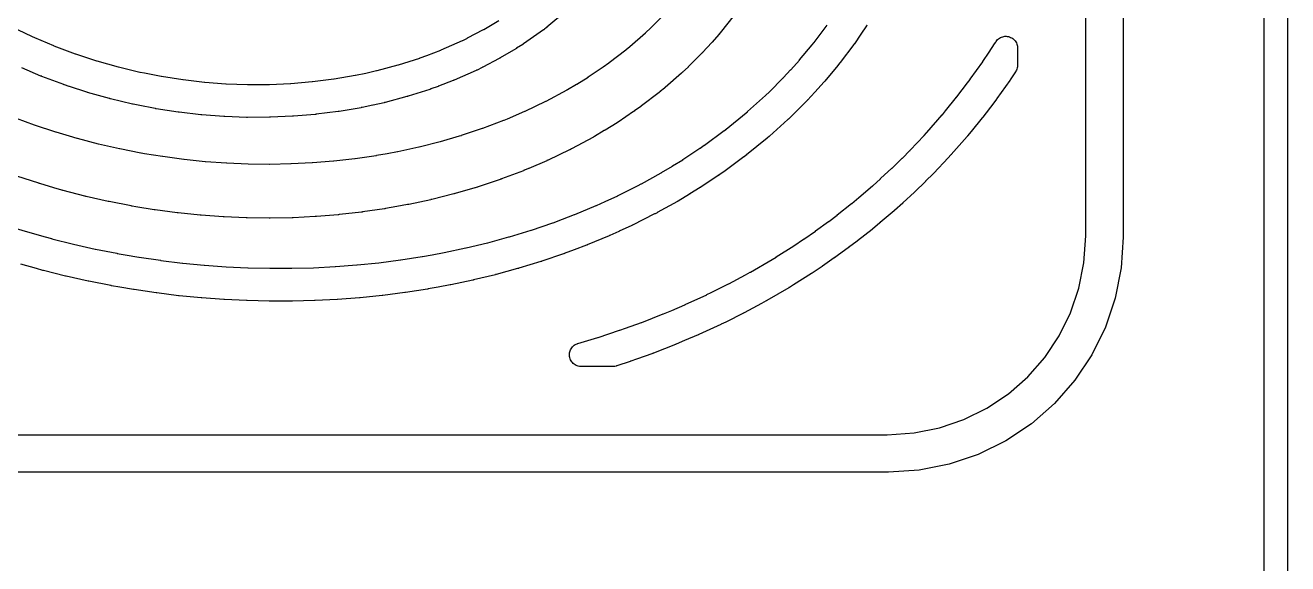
# Model space of a CAD drawing. Header units: metres. Extents: x -22 to 22, y 1.9 to 79.7.
# Drawn here: x 11.25 to 22, y 35.42 to 40 of the extents above; entities that cross this region are included whole.
import ezdxf

# ---------------------------------------------------------------- set-up
doc = ezdxf.new("R2010")
doc.units = ezdxf.units.M

msp = doc.modelspace()

# ---------------------------------------------------------------- linework, layer by layer
at = {"layer": 'MARKING'}
for points in [[(20.6, 54.8), (20.6, 38.2), (20.5829, 37.9389), (20.5319, 37.6824), (20.4478, 37.4346), (20.3321, 37.2), (20.1867, 36.9825), (20.0142, 36.7858), (19.8175, 36.6133), (19.6, 36.4679), (19.3654, 36.3522), (19.1176, 36.2681), (18.8611, 36.2171), (18.6, 36.2), (-18.6, 36.2)], [(-18.5895, 36.52), (18.5895, 36.52), (18.8192, 36.5351), (19.0346, 36.5779), (19.2426, 36.6485), (19.4397, 36.7457), (19.6223, 36.8677), (19.7875, 37.0125), (19.9323, 37.1777), (20.0543, 37.3603), (20.1515, 37.5574), (20.2221, 37.7654), (20.2649, 37.9808), (20.28, 38.2105), (20.28, 54.7895)], [(17.2876, 40.0896), (17.1674, 39.9379), (17.1666, 39.9369), (17.1658, 39.9359), (17.1649, 39.9349), (17.1598, 39.9288), (17.159, 39.9278), (17.1581, 39.9268), (17.1573, 39.9258), (17.0996, 39.8603), (17.099, 39.8596), (17.0968, 39.8571), (17.0961, 39.8564), (17.0178, 39.7707), (17.0169, 39.7698), (17.0161, 39.7689), (17.0153, 39.7681), (17.0102, 39.7627), (17.0094, 39.7618), (17.0085, 39.761), (17.0077, 39.7601), (16.9, 39.6531), (16.8996, 39.6527), (16.8992, 39.6523), (16.8988, 39.6519), (16.8962, 39.6494), (16.8958, 39.649), (16.8954, 39.6486), (16.895, 39.6482), (16.8485, 39.6041), (16.8477, 39.6034), (16.8469, 39.6026), (16.8461, 39.6019), (16.8413, 39.5975), (16.8405, 39.5968), (16.8397, 39.5961), (16.8389, 39.5954), (16.7, 39.4743), (16.6995, 39.4739), (16.699, 39.4734), (16.6985, 39.473), (16.6953, 39.4703), (16.6947, 39.4698), (16.6942, 39.4694), (16.6937, 39.469), (16.6568, 39.4385), (16.6561, 39.438), (16.6554, 39.4374), (16.6547, 39.4368), (16.6502, 39.4333), (16.6495, 39.4327), (16.6487, 39.4321), (16.648, 39.4316), (16.4996, 39.3181), (16.499, 39.3176), (16.4984, 39.3172), (16.4978, 39.3167), (16.494, 39.3139), (16.4934, 39.3134), (16.4927, 39.313), (16.4921, 39.3125), (16.4386, 39.2742), (16.438, 39.2737), (16.4374, 39.2733), (16.4367, 39.2728), (16.4328, 39.2701), (16.4322, 39.2696), (16.4315, 39.2692), (16.4309, 39.2688), (16.2991, 39.1803), (16.2984, 39.1798), (16.2977, 39.1794), (16.297, 39.1789), (16.2926, 39.1761), (16.2919, 39.1756), (16.2912, 39.1752), (16.2905, 39.1747), (16.1882, 39.111), (16.1877, 39.1106), (16.1872, 39.1103), (16.1866, 39.11), (16.1833, 39.108), (16.1827, 39.1076), (16.1822, 39.1073), (16.1817, 39.107), (16.0986, 39.0581), (16.0979, 39.0576), (16.0971, 39.0572), (16.0963, 39.0567), (16.0914, 39.054), (16.0906, 39.0536), (16.0899, 39.0531), (16.0891, 39.0527), (15.9022, 38.9515), (15.9015, 38.9511), (15.9008, 38.9508), (15.9001, 38.9504), (15.8957, 38.9481), (15.895, 38.9478), (15.8943, 38.9474), (15.8936, 38.947), (15.8909, 38.9457), (15.8901, 38.9453), (15.8872, 38.9439), (15.8863, 38.9434), (15.7031, 38.8558), (15.7022, 38.8554), (15.7013, 38.855), (15.7004, 38.8546), (15.6948, 38.852), (15.6939, 38.8516), (15.693, 38.8512), (15.6921, 38.8508), (15.5398, 38.7852), (15.5393, 38.785), (15.537, 38.7841), (15.5363, 38.7838), (15.5026, 38.7698), (15.5019, 38.7695), (15.5011, 38.7692), (15.5004, 38.7689), (15.4958, 38.767), (15.495, 38.7667), (15.4943, 38.7665), (15.4935, 38.7662), (15.3069, 38.6957), (15.306, 38.6954), (15.3051, 38.695), (15.3041, 38.6947), (15.2985, 38.6927), (15.2975, 38.6924), (15.2966, 38.692), (15.2957, 38.6917), (15.1091, 38.6295), (15.1083, 38.6292), (15.1076, 38.629), (15.1068, 38.6287), (15.102, 38.6272), (15.1012, 38.6269), (15.1004, 38.6267), (15.0997, 38.6265), (15.0819, 38.6212), (15.0816, 38.6211), (15.0805, 38.6208), (15.0801, 38.6206), (14.9115, 38.5716), (14.9107, 38.5714), (14.9098, 38.5712), (14.9089, 38.5709), (14.9036, 38.5695), (14.9027, 38.5692), (14.9019, 38.569), (14.901, 38.5688), (14.7145, 38.5217), (14.7136, 38.5215), (14.7127, 38.5213), (14.7119, 38.5211), (14.7066, 38.5199), (14.7057, 38.5197), (14.7048, 38.5195), (14.704, 38.5193), (14.5174, 38.4791), (14.5166, 38.479), (14.5158, 38.4788), (14.5149, 38.4786), (14.51, 38.4776), (14.5091, 38.4775), (14.5083, 38.4773), (14.5075, 38.4772), (14.4154, 38.4605), (14.4152, 38.4605), (14.3203, 38.4435), (14.3195, 38.4434), (14.3187, 38.4432), (14.318, 38.4431), (14.3131, 38.4423), (14.3123, 38.4422), (14.3115, 38.4421), (14.3107, 38.4419), (14.124, 38.4147), (14.1232, 38.4146), (14.1224, 38.4145), (14.1216, 38.4144), (14.1166, 38.4137), (14.1158, 38.4136), (14.1149, 38.4135), (14.1141, 38.4134), (13.9274, 38.3923), (13.9266, 38.3922), (13.9258, 38.3922), (13.925, 38.3921), (13.9201, 38.3916), (13.9193, 38.3915), (13.9186, 38.3915), (13.9178, 38.3914), (13.731, 38.3763), (13.7302, 38.3762), (13.7294, 38.3762), (13.7287, 38.3761), (13.7238, 38.3758), (13.7231, 38.3758), (13.7223, 38.3757), (13.7215, 38.3757), (13.5347, 38.3664), (13.5339, 38.3664), (13.5332, 38.3664), (13.5324, 38.3663), (13.5276, 38.3662), (13.5269, 38.3661), (13.5261, 38.3661), (13.5253, 38.3661), (13.3385, 38.3626), (13.3377, 38.3626), (13.337, 38.3626), (13.3362, 38.3626), (13.3315, 38.3626), (13.3307, 38.3626), (13.33, 38.3626), (13.3292, 38.3626), (13.1424, 38.3647), (13.1416, 38.3648), (13.1409, 38.3648), (13.1401, 38.3648), (13.1354, 38.3649), (13.1347, 38.3649), (13.1339, 38.365), (13.1332, 38.365), (12.9463, 38.3728), (12.9456, 38.3729), (12.9448, 38.3729), (12.9441, 38.3729), (12.9394, 38.3732), (12.9386, 38.3733), (12.9379, 38.3733), (12.9371, 38.3734), (12.7503, 38.3868), (12.7495, 38.3869), (12.7488, 38.3869), (12.748, 38.387), (12.7434, 38.3874), (12.7426, 38.3875), (12.7419, 38.3876), (12.7411, 38.3876), (12.5542, 38.4068), (12.5535, 38.4069), (12.5527, 38.407), (12.552, 38.407), (12.5473, 38.4076), (12.5466, 38.4077), (12.5458, 38.4078), (12.5451, 38.4079), (12.3582, 38.4328), (12.3574, 38.4329), (12.3567, 38.433), (12.3559, 38.4331), (12.3513, 38.4338), (12.3505, 38.4339), (12.3498, 38.434), (12.349, 38.4341), (12.1926, 38.4598), (12.1621, 38.4648), (12.1614, 38.465), (12.1606, 38.4651), (12.1599, 38.4652), (12.1554, 38.466), (12.1547, 38.4662), (12.1539, 38.4663), (12.1532, 38.4664), (11.9663, 38.5029), (11.9655, 38.5031), (11.9648, 38.5032), (11.964, 38.5034), (11.9593, 38.5044), (11.9586, 38.5045), (11.9578, 38.5047), (11.9571, 38.5049), (11.7702, 38.5474), (11.7695, 38.5475), (11.7687, 38.5477), (11.7679, 38.5479), (11.7632, 38.5491), (11.7624, 38.5492), (11.7617, 38.5494), (11.7609, 38.5496), (11.574, 38.5984), (11.5733, 38.5986), (11.5726, 38.5987), (11.5719, 38.5989), (11.5675, 38.6002), (11.5668, 38.6004), (11.566, 38.6006), (11.5653, 38.6008), (11.4973, 38.6207), (11.497, 38.6208), (11.3777, 38.6561), (11.3769, 38.6563), (11.3762, 38.6565), (11.3755, 38.6567), (11.3709, 38.6582), (11.3702, 38.6584), (11.3694, 38.6586), (11.3687, 38.6589), (11.1818, 38.7205)], [(15.8601, 40.1251), (15.6933, 39.986), (15.6925, 39.9854), (15.6918, 39.9848), (15.691, 39.9842), (15.6891, 39.9827), (15.6884, 39.9821), (15.6876, 39.9815), (15.6869, 39.9809), (15.672, 39.9694), (15.6711, 39.9687), (15.6702, 39.968), (15.6692, 39.9673), (15.6668, 39.9656), (15.6659, 39.9649), (15.6649, 39.9642), (15.664, 39.9635), (15.4949, 39.8453), (15.4941, 39.8447), (15.4932, 39.8441), (15.4923, 39.8435), (15.4901, 39.842), (15.4892, 39.8414), (15.4883, 39.8408), (15.4874, 39.8403), (15.4358, 39.8073), (15.435, 39.8068), (15.4342, 39.8063), (15.4334, 39.8058), (15.4313, 39.8045), (15.4305, 39.804), (15.4297, 39.8035), (15.4289, 39.8031), (15.2966, 39.7254), (15.2956, 39.7249), (15.2946, 39.7243), (15.2937, 39.7237), (15.2911, 39.7223), (15.2901, 39.7218), (15.2891, 39.7213), (15.2882, 39.7207), (15.1477, 39.6465), (15.147, 39.6462), (15.1464, 39.6458), (15.1457, 39.6455), (15.144, 39.6446), (15.1433, 39.6443), (15.1427, 39.644), (15.142, 39.6437), (15.0983, 39.6222), (15.0973, 39.6217), (15.0964, 39.6213), (15.0954, 39.6208), (15.093, 39.6197), (15.092, 39.6192), (15.0911, 39.6188), (15.0901, 39.6184), (14.904, 39.5364), (14.903, 39.536), (14.9019, 39.5355), (14.9009, 39.5351), (14.8981, 39.5339), (14.897, 39.5335), (14.8959, 39.5331), (14.8949, 39.5326), (14.7711, 39.4848), (14.7703, 39.4845), (14.7687, 39.4839), (14.7676, 39.4835), (14.7063, 39.4612), (14.7053, 39.4608), (14.7043, 39.4605), (14.7033, 39.4601), (14.7007, 39.4593), (14.6997, 39.4589), (14.6987, 39.4586), (14.6977, 39.4583), (14.5117, 39.3993), (14.5106, 39.3989), (14.5096, 39.3986), (14.5085, 39.3983), (14.5056, 39.3975), (14.5045, 39.3971), (14.5034, 39.3968), (14.5023, 39.3965), (14.3164, 39.3468), (14.3154, 39.3465), (14.3143, 39.3462), (14.3133, 39.346), (14.3105, 39.3453), (14.3095, 39.3451), (14.3084, 39.3448), (14.3074, 39.3446), (14.2137, 39.3238), (14.2133, 39.3237), (14.2125, 39.3235), (14.212, 39.3234), (14.1201, 39.3039), (14.1191, 39.3037), (14.1181, 39.3035), (14.1171, 39.3033), (14.1144, 39.3028), (14.1134, 39.3026), (14.1124, 39.3025), (14.1114, 39.3023), (13.9253, 39.2708), (13.9243, 39.2706), (13.9233, 39.2705), (13.9222, 39.2703), (13.9195, 39.2699), (13.9185, 39.2697), (13.9174, 39.2696), (13.9164, 39.2695), (13.7304, 39.246), (13.7294, 39.2458), (13.7283, 39.2457), (13.7273, 39.2456), (13.7246, 39.2453), (13.7236, 39.2452), (13.7226, 39.2451), (13.7215, 39.245), (13.5355, 39.2293), (13.5345, 39.2292), (13.5335, 39.2291), (13.5324, 39.2291), (13.5298, 39.2289), (13.5288, 39.2288), (13.5278, 39.2288), (13.5268, 39.2287), (13.3407, 39.2206), (13.3397, 39.2206), (13.3387, 39.2205), (13.3377, 39.2205), (13.3351, 39.2204), (13.334, 39.2204), (13.333, 39.2204), (13.332, 39.2204), (13.1459, 39.2198), (13.1449, 39.2198), (13.1439, 39.2198), (13.1429, 39.2198), (13.1404, 39.2198), (13.1394, 39.2198), (13.1384, 39.2199), (13.1374, 39.2199), (12.9512, 39.2266), (12.9502, 39.2267), (12.9493, 39.2267), (12.9483, 39.2268), (12.9457, 39.2269), (12.9448, 39.227), (12.9438, 39.227), (12.9428, 39.2271), (12.7566, 39.2412), (12.7556, 39.2412), (12.7547, 39.2413), (12.7537, 39.2414), (12.7512, 39.2417), (12.7502, 39.2418), (12.7492, 39.2419), (12.7483, 39.242), (12.562, 39.2634), (12.5611, 39.2635), (12.5601, 39.2636), (12.5592, 39.2637), (12.5567, 39.2641), (12.5557, 39.2642), (12.5547, 39.2643), (12.5538, 39.2645), (12.3675, 39.2932), (12.3666, 39.2934), (12.3656, 39.2935), (12.3647, 39.2937), (12.3622, 39.2941), (12.3613, 39.2943), (12.3603, 39.2944), (12.3594, 39.2946), (12.2138, 39.3228), (12.2133, 39.3229), (12.1723, 39.3311), (12.1714, 39.3313), (12.1704, 39.3315), (12.1695, 39.3317), (12.1671, 39.3322), (12.1661, 39.3324), (12.1652, 39.3327), (12.1643, 39.3329), (11.9779, 39.3776), (11.977, 39.3778), (11.9761, 39.3781), (11.9751, 39.3783), (11.9727, 39.3789), (11.9718, 39.3792), (11.9708, 39.3794), (11.9699, 39.3797), (11.7835, 39.4321), (11.7826, 39.4324), (11.7817, 39.4327), (11.7808, 39.4329), (11.7785, 39.4336), (11.7775, 39.4339), (11.7766, 39.4342), (11.7757, 39.4345), (11.6294, 39.4817), (11.629, 39.4818), (11.6279, 39.4822), (11.6273, 39.4824), (11.5877, 39.4957), (11.5868, 39.496), (11.586, 39.4963), (11.5851, 39.4966), (11.5829, 39.4974), (11.582, 39.4977), (11.5811, 39.498), (11.5803, 39.4983), (11.3938, 39.5687), (11.3929, 39.569), (11.392, 39.5693), (11.3911, 39.5697), (11.3889, 39.5706), (11.388, 39.5709), (11.3871, 39.5713), (11.3863, 39.5717), (11.2227, 39.6405)], [(11.1074, 38.2955), (11.2908, 38.2395), (11.2915, 38.2393), (11.2921, 38.2392), (11.2927, 38.239), (11.4233, 38.2029), (11.4235, 38.2029), (11.4769, 38.188), (11.4775, 38.1878), (11.4781, 38.1877), (11.4787, 38.1875), (11.6624, 38.1412), (11.663, 38.141), (11.6637, 38.1409), (11.6644, 38.1407), (11.8479, 38.0997), (11.8485, 38.0995), (11.8492, 38.0994), (11.8498, 38.0993), (12.0335, 38.0632), (12.0341, 38.0631), (12.0348, 38.063), (12.0354, 38.0629), (12.1036, 38.0513), (12.1039, 38.0512), (12.2197, 38.0311), (12.2203, 38.031), (12.2209, 38.0309), (12.2215, 38.0308), (12.4053, 38.0035), (12.4059, 38.0034), (12.4065, 38.0033), (12.4072, 38.0033), (12.5909, 37.9807), (12.5915, 37.9807), (12.5922, 37.9806), (12.5928, 37.9805), (12.7766, 37.9627), (12.7772, 37.9626), (12.7778, 37.9626), (12.7784, 37.9625), (12.9623, 37.9492), (12.9629, 37.9491), (12.9635, 37.9491), (12.9641, 37.9491), (13.148, 37.9402), (13.1486, 37.9402), (13.1492, 37.9402), (13.1499, 37.9402), (13.3337, 37.9358), (13.3343, 37.9358), (13.335, 37.9358), (13.3356, 37.9358), (13.5194, 37.936), (13.52, 37.936), (13.5207, 37.936), (13.5213, 37.936), (13.7051, 37.9406), (13.7057, 37.9407), (13.7063, 37.9407), (13.7069, 37.9407), (13.8907, 37.9499), (13.8913, 37.95), (13.8919, 37.95), (13.8926, 37.9501), (14.0762, 37.9639), (14.0769, 37.964), (14.0775, 37.9641), (14.0781, 37.9641), (14.2617, 37.9828), (14.2623, 37.9828), (14.263, 37.9829), (14.2636, 37.983), (14.447, 38.0066), (14.4477, 38.0067), (14.4484, 38.0068), (14.449, 38.0069), (14.6324, 38.0356), (14.6331, 38.0357), (14.6338, 38.0358), (14.6344, 38.0359), (14.7159, 38.0509), (14.7161, 38.0509), (14.8181, 38.0695), (14.8187, 38.0696), (14.8194, 38.0697), (14.8201, 38.0699), (15.0032, 38.1084), (15.0039, 38.1085), (15.0046, 38.1087), (15.0054, 38.1089), (15.1881, 38.1531), (15.1889, 38.1532), (15.1896, 38.1534), (15.1904, 38.1536), (15.3696, 38.2029), (15.3735, 38.204), (15.3741, 38.2042), (15.3748, 38.2043), (15.3754, 38.2045), (15.5584, 38.2601), (15.5592, 38.2603), (15.56, 38.2606), (15.5608, 38.2608), (15.7435, 38.3231), (15.7442, 38.3233), (15.7449, 38.3236), (15.7456, 38.3238), (15.825, 38.3535), (15.928, 38.3925), (15.9287, 38.3928), (15.9294, 38.3931), (15.9302, 38.3934), (16.1131, 38.4695), (16.1138, 38.4698), (16.1145, 38.4701), (16.1152, 38.4704), (16.1904, 38.5044), (16.297, 38.5536), (16.2977, 38.5539), (16.2985, 38.5543), (16.2993, 38.5547), (16.4827, 38.647), (16.4832, 38.6473), (16.4838, 38.6476), (16.4844, 38.6479), (16.497, 38.6547), (16.4976, 38.655), (16.6664, 38.7485), (16.6671, 38.7489), (16.6678, 38.7493), (16.6685, 38.7497), (16.7629, 38.806), (16.7636, 38.8065), (16.8499, 38.8599), (16.8505, 38.8603), (16.8511, 38.8607), (16.8517, 38.8611), (16.9965, 38.957), (16.9969, 38.9573), (16.9974, 38.9576), (16.9978, 38.9579), (17.0333, 38.9825), (17.0339, 38.9829), (17.0344, 38.9833), (17.035, 38.9837), (17.2036, 39.1074), (17.2041, 39.1078), (17.2046, 39.1082), (17.2051, 39.1086), (17.2168, 39.1177), (17.2173, 39.1181), (17.2178, 39.1184), (17.2182, 39.1188), (17.3887, 39.2575), (17.3893, 39.258), (17.3899, 39.2585), (17.3905, 39.259), (17.4005, 39.2676), (17.4009, 39.268), (17.4012, 39.2683), (17.4016, 39.2686), (17.5553, 39.4072), (17.556, 39.4078), (17.5566, 39.4083), (17.5572, 39.4089), (17.5842, 39.435), (17.5848, 39.4356), (17.7059, 39.5565), (17.7066, 39.5572), (17.7073, 39.5579), (17.7079, 39.5586), (17.7683, 39.6237), (17.7688, 39.6242), (17.8423, 39.7056), (17.843, 39.7064), (17.8437, 39.7072), (17.8444, 39.708), (17.9524, 39.838), (17.9663, 39.8551), (17.9669, 39.8559), (17.9675, 39.8566), (17.9681, 39.8573), (18.0795, 40.005)], [(11.1277, 39.9959), (11.3103, 39.9079), (11.311, 39.9075), (11.3118, 39.9071), (11.3126, 39.9068), (11.3309, 39.8987), (11.3317, 39.8984), (11.4924, 39.8308), (11.4933, 39.8304), (11.4941, 39.8301), (11.495, 39.8297), (11.6767, 39.7612), (11.6775, 39.7609), (11.6784, 39.7606), (11.6793, 39.7603), (11.7152, 39.7482), (11.7158, 39.7481), (11.8592, 39.7018), (11.8601, 39.7015), (11.861, 39.7012), (11.8619, 39.7009), (12.0431, 39.65), (12.044, 39.6497), (12.045, 39.6495), (12.0459, 39.6492), (12.227, 39.6058), (12.2279, 39.6056), (12.2289, 39.6054), (12.2298, 39.6052), (12.2664, 39.5979), (12.41, 39.57), (12.411, 39.5698), (12.4119, 39.5697), (12.4129, 39.5695), (12.5938, 39.5416), (12.5948, 39.5415), (12.5957, 39.5413), (12.5967, 39.5412), (12.7775, 39.5204), (12.7785, 39.5203), (12.7794, 39.5202), (12.7804, 39.5202), (12.9612, 39.5065), (12.9621, 39.5064), (12.9631, 39.5064), (12.9641, 39.5063), (13.1447, 39.4998), (13.1457, 39.4998), (13.1467, 39.4998), (13.1477, 39.4998), (13.3282, 39.5004), (13.3292, 39.5004), (13.3303, 39.5004), (13.3313, 39.5005), (13.5117, 39.5084), (13.5127, 39.5084), (13.5137, 39.5085), (13.5147, 39.5085), (13.6951, 39.5238), (13.6961, 39.5239), (13.6971, 39.524), (13.6982, 39.5241), (13.8784, 39.5469), (13.8794, 39.547), (13.8805, 39.5472), (13.8815, 39.5473), (14.0618, 39.5779), (14.0628, 39.578), (14.0638, 39.5782), (14.0648, 39.5784), (14.1524, 39.597), (14.2438, 39.6173), (14.2449, 39.6175), (14.2459, 39.6178), (14.247, 39.618), (14.4268, 39.6662), (14.4279, 39.6665), (14.429, 39.6668), (14.4301, 39.6672), (14.6103, 39.7243), (14.6113, 39.7246), (14.6123, 39.725), (14.6133, 39.7253), (14.6698, 39.7459), (14.6707, 39.7462), (14.7909, 39.7927), (14.792, 39.7931), (14.7931, 39.7935), (14.7941, 39.794), (14.9746, 39.8735), (14.9756, 39.8739), (14.9765, 39.8743), (14.9775, 39.8748), (15.0168, 39.8941), (15.0174, 39.8944), (15.0181, 39.8947), (15.0187, 39.8951), (15.1546, 39.9669), (15.1556, 39.9674), (15.1566, 39.9679), (15.1576, 39.9685), (15.2849, 40.0432)], [(11.1759, 39.2122), (11.3271, 39.157), (11.3278, 39.1567), (11.3286, 39.1565), (11.3293, 39.1562), (11.5094, 39.0968), (11.5102, 39.0966), (11.5109, 39.0964), (11.5116, 39.0962), (11.6261, 39.0622), (11.6912, 39.0432), (11.6919, 39.043), (11.6926, 39.0428), (11.6933, 39.0426), (11.8735, 38.9957), (11.8742, 38.9955), (11.875, 38.9953), (11.8758, 38.9951), (12.0556, 38.9542), (12.0564, 38.954), (12.0571, 38.9539), (12.0579, 38.9537), (12.2379, 38.9186), (12.2387, 38.9185), (12.2394, 38.9183), (12.2401, 38.9182), (12.2672, 38.9137), (12.4202, 38.8886), (12.4209, 38.8885), (12.4217, 38.8884), (12.4224, 38.8883), (12.6024, 38.8643), (12.6031, 38.8642), (12.6039, 38.8641), (12.6046, 38.864), (12.7846, 38.8456), (12.7853, 38.8455), (12.7861, 38.8454), (12.7868, 38.8454), (12.9668, 38.8324), (12.9675, 38.8324), (12.9683, 38.8323), (12.969, 38.8323), (13.149, 38.8247), (13.1497, 38.8247), (13.1505, 38.8247), (13.1512, 38.8247), (13.3311, 38.8226), (13.3319, 38.8226), (13.3326, 38.8226), (13.3334, 38.8226), (13.5132, 38.826), (13.5139, 38.826), (13.5147, 38.826), (13.5155, 38.826), (13.6952, 38.8349), (13.6959, 38.835), (13.6967, 38.835), (13.6975, 38.8351), (13.8771, 38.8496), (13.8778, 38.8497), (13.8786, 38.8497), (13.8794, 38.8498), (14.0588, 38.8701), (14.0596, 38.8702), (14.0604, 38.8703), (14.0612, 38.8704), (14.2406, 38.8966), (14.2414, 38.8967), (14.2422, 38.8968), (14.243, 38.897), (14.3333, 38.9131), (14.4219, 38.9292), (14.4227, 38.9293), (14.4235, 38.9295), (14.4243, 38.9296), (14.6033, 38.9681), (14.6041, 38.9683), (14.605, 38.9685), (14.6058, 38.9687), (14.7845, 39.0138), (14.7853, 39.014), (14.7862, 39.0143), (14.7871, 39.0145), (14.9503, 39.062), (14.9647, 39.0663), (14.9655, 39.0665), (14.9663, 39.0667), (14.967, 39.067), (15.1458, 39.1266), (15.1467, 39.127), (15.1477, 39.1273), (15.1486, 39.1276), (15.3276, 39.1952), (15.3283, 39.1955), (15.3291, 39.1958), (15.3298, 39.1961), (15.3582, 39.2079), (15.3588, 39.2081), (15.506, 39.2715), (15.5069, 39.2719), (15.5078, 39.2723), (15.5087, 39.2727), (15.6839, 39.3565), (15.685, 39.3571), (15.6861, 39.3577), (15.6872, 39.3582), (15.8664, 39.4552), (15.8672, 39.4557), (15.868, 39.4561), (15.8688, 39.4566), (15.9457, 39.5019), (15.9463, 39.5022), (15.9468, 39.5025), (15.9474, 39.5029), (16.0438, 39.563), (16.0445, 39.5635), (16.0452, 39.5639), (16.046, 39.5644), (16.1715, 39.6487), (16.1722, 39.6491), (16.1728, 39.6496), (16.1734, 39.65), (16.2211, 39.6842), (16.2218, 39.6847), (16.2224, 39.6851), (16.223, 39.6856), (16.3652, 39.7944), (16.3659, 39.7949), (16.3666, 39.7955), (16.3674, 39.7961), (16.3986, 39.8218), (16.3991, 39.8223), (16.3996, 39.8227), (16.4001, 39.8232), (16.533, 39.9389), (16.5338, 39.9396), (16.5346, 39.9404), (16.5353, 39.9411), (16.5763, 39.98), (16.5768, 39.9804), (16.5772, 39.9808), (16.5776, 39.9812), (16.6795, 40.0825)], [(18.418, 40.0043), (18.4165, 40.0019), (18.4159, 40.001), (18.4153, 40.0001), (18.4147, 39.9992), (18.3662, 39.9279), (18.366, 39.9275), (18.3105, 39.8467), (18.3099, 39.8458), (18.3092, 39.8449), (18.3086, 39.8439), (18.3069, 39.8416), (18.3062, 39.8407), (18.3055, 39.8398), (18.3049, 39.8389), (18.19, 39.6866), (18.1894, 39.6859), (18.1889, 39.6851), (18.1883, 39.6844), (18.1868, 39.6825), (18.1862, 39.6818), (18.1856, 39.681), (18.1851, 39.6803), (18.1699, 39.6617), (18.1697, 39.6614), (18.1691, 39.6607), (18.1688, 39.6603), (18.0579, 39.5268), (18.0572, 39.526), (18.0566, 39.5253), (18.0559, 39.5245), (18.0541, 39.5224), (18.0534, 39.5216), (18.0527, 39.5209), (18.0521, 39.5201), (17.9763, 39.4362), (17.9759, 39.4358), (17.9751, 39.4349), (17.9746, 39.4343), (17.9114, 39.3662), (17.9107, 39.3655), (17.9101, 39.3648), (17.9094, 39.3641), (17.9077, 39.3623), (17.907, 39.3617), (17.9064, 39.361), (17.9057, 39.3603), (17.7823, 39.2371), (17.7818, 39.2366), (17.7807, 39.2355), (17.78, 39.2349), (17.75, 39.2058), (17.7494, 39.2052), (17.7487, 39.2047), (17.7481, 39.2041), (17.7465, 39.2025), (17.7459, 39.202), (17.7452, 39.2014), (17.7446, 39.2008), (17.588, 39.0597), (17.5876, 39.0593), (17.5873, 39.059), (17.5869, 39.0587), (17.5859, 39.0578), (17.5855, 39.0574), (17.5851, 39.0571), (17.5847, 39.0568), (17.572, 39.0458), (17.5715, 39.0453), (17.5709, 39.0448), (17.5703, 39.0443), (17.5688, 39.0431), (17.5682, 39.0426), (17.5676, 39.0421), (17.5671, 39.0416), (17.3936, 38.9006), (17.3932, 38.9002), (17.3927, 38.8998), (17.3922, 38.8994), (17.391, 38.8985), (17.3906, 38.8981), (17.3901, 38.8977), (17.3896, 38.8974), (17.3751, 38.8861), (17.3746, 38.8857), (17.3741, 38.8854), (17.3736, 38.885), (17.3723, 38.884), (17.3717, 38.8836), (17.3712, 38.8832), (17.3707, 38.8828), (17.1991, 38.7569), (17.1986, 38.7565), (17.1981, 38.7561), (17.1975, 38.7557), (17.1961, 38.7546), (17.1955, 38.7543), (17.195, 38.7539), (17.1944, 38.7535), (17.1561, 38.7269), (17.1557, 38.7266), (17.1552, 38.7263), (17.1548, 38.726), (17.1536, 38.7252), (17.1532, 38.7249), (17.1527, 38.7246), (17.1523, 38.7243), (17.0046, 38.6265), (17.004, 38.6261), (17.0033, 38.6257), (17.0027, 38.6253), (17.0011, 38.6243), (17.0005, 38.6239), (16.9998, 38.6235), (16.9992, 38.6231), (16.9107, 38.5682), (16.9101, 38.5679), (16.9088, 38.567), (16.9079, 38.5665), (16.81, 38.5081), (16.8093, 38.5077), (16.8086, 38.5073), (16.8079, 38.5069), (16.8061, 38.5058), (16.8054, 38.5054), (16.8047, 38.505), (16.804, 38.5047), (16.6329, 38.4099), (16.6324, 38.4096), (16.6314, 38.4091), (16.6307, 38.4087), (16.6152, 38.4004), (16.6146, 38.4), (16.614, 38.3997), (16.6135, 38.3994), (16.612, 38.3987), (16.6114, 38.3984), (16.6108, 38.3981), (16.6102, 38.3978), (16.4231, 38.3035), (16.4223, 38.3032), (16.4216, 38.3028), (16.4208, 38.3024), (16.4189, 38.3015), (16.4181, 38.3011), (16.4173, 38.3007), (16.4166, 38.3004), (16.3085, 38.2504), (16.3081, 38.2503), (16.3074, 38.25), (16.307, 38.2498), (16.2285, 38.2143), (16.2279, 38.214), (16.2272, 38.2137), (16.2265, 38.2134), (16.2247, 38.2126), (16.224, 38.2123), (16.2233, 38.212), (16.2226, 38.2117), (16.0356, 38.134), (16.0349, 38.1337), (16.0341, 38.1334), (16.0334, 38.1331), (16.0315, 38.1323), (16.0307, 38.132), (16.03, 38.1318), (16.0292, 38.1315), (15.9247, 38.0919), (15.9243, 38.0917), (15.8417, 38.0608), (15.841, 38.0606), (15.8403, 38.0603), (15.8396, 38.0601), (15.8378, 38.0594), (15.8371, 38.0592), (15.8364, 38.0589), (15.8357, 38.0587), (15.6488, 37.995), (15.6481, 37.9948), (15.6473, 37.9945), (15.6465, 37.9943), (15.6444, 37.9936), (15.6436, 37.9933), (15.6428, 37.9931), (15.642, 37.9928), (15.455, 37.9361), (15.4544, 37.9359), (15.4537, 37.9357), (15.4531, 37.9355), (15.4515, 37.935), (15.4509, 37.9349), (15.4502, 37.9347), (15.4496, 37.9345), (15.444, 37.933), (15.2625, 37.8831), (15.2617, 37.8829), (15.261, 37.8827), (15.2602, 37.8825), (15.2583, 37.882), (15.2575, 37.8818), (15.2568, 37.8816), (15.256, 37.8814), (15.0691, 37.8362), (15.0684, 37.836), (15.0677, 37.8359), (15.067, 37.8357), (15.0651, 37.8353), (15.0643, 37.8351), (15.0636, 37.835), (15.0629, 37.8348), (14.8758, 37.7955), (14.8752, 37.7953), (14.8745, 37.7952), (14.8738, 37.7951), (14.8721, 37.7947), (14.8714, 37.7946), (14.8708, 37.7945), (14.8701, 37.7943), (14.7667, 37.7755), (14.6832, 37.7602), (14.6825, 37.7601), (14.6819, 37.7599), (14.6812, 37.7598), (14.6795, 37.7595), (14.6789, 37.7594), (14.6782, 37.7593), (14.6776, 37.7592), (14.4904, 37.7299), (14.4898, 37.7298), (14.4891, 37.7297), (14.4884, 37.7296), (14.4866, 37.7294), (14.486, 37.7293), (14.4853, 37.7292), (14.4846, 37.7291), (14.2975, 37.7051), (14.2968, 37.705), (14.2962, 37.7049), (14.2955, 37.7048), (14.2938, 37.7046), (14.2932, 37.7045), (14.2925, 37.7045), (14.2918, 37.7044), (14.1047, 37.6854), (14.104, 37.6853), (14.1034, 37.6852), (14.1027, 37.6852), (14.1011, 37.685), (14.1004, 37.685), (14.0998, 37.6849), (14.0991, 37.6849), (13.9119, 37.6707), (13.9113, 37.6707), (13.9107, 37.6706), (13.91, 37.6706), (13.9084, 37.6705), (13.9078, 37.6705), (13.9071, 37.6704), (13.9065, 37.6704), (13.7193, 37.661), (13.7186, 37.661), (13.718, 37.6609), (13.7174, 37.6609), (13.7158, 37.6608), (13.7152, 37.6608), (13.7145, 37.6608), (13.7139, 37.6608), (13.5266, 37.656), (13.526, 37.656), (13.5254, 37.656), (13.5248, 37.656), (13.5232, 37.656), (13.5226, 37.656), (13.522, 37.656), (13.5214, 37.656), (13.3341, 37.6558), (13.3335, 37.6558), (13.3329, 37.6558), (13.3322, 37.6558), (13.3307, 37.6558), (13.3301, 37.6559), (13.3294, 37.6559), (13.3288, 37.6559), (13.1415, 37.6603), (13.1409, 37.6603), (13.1403, 37.6603), (13.1397, 37.6604), (13.1381, 37.6604), (13.1375, 37.6604), (13.1369, 37.6605), (13.1363, 37.6605), (12.949, 37.6695), (12.9484, 37.6695), (12.9478, 37.6695), (12.9472, 37.6696), (12.9456, 37.6697), (12.945, 37.6697), (12.9444, 37.6697), (12.9438, 37.6698), (12.7565, 37.6834), (12.7559, 37.6834), (12.7553, 37.6835), (12.7547, 37.6835), (12.7531, 37.6836), (12.7524, 37.6837), (12.7518, 37.6838), (12.7512, 37.6838), (12.5639, 37.702), (12.5633, 37.7021), (12.5627, 37.7022), (12.5621, 37.7022), (12.5605, 37.7024), (12.5599, 37.7025), (12.5592, 37.7025), (12.5586, 37.7026), (12.3714, 37.7255), (12.3707, 37.7256), (12.3701, 37.7257), (12.3695, 37.7258), (12.3679, 37.726), (12.3672, 37.7261), (12.3666, 37.7262), (12.366, 37.7263), (12.1787, 37.754), (12.1781, 37.7541), (12.1775, 37.7542), (12.1769, 37.7543), (12.1752, 37.7546), (12.1746, 37.7547), (12.174, 37.7548), (12.1734, 37.7549), (12.057, 37.7752), (11.9866, 37.7872), (11.986, 37.7873), (11.9854, 37.7874), (11.9848, 37.7875), (11.9832, 37.7878), (11.9826, 37.7879), (11.982, 37.788), (11.9814, 37.7881), (11.7941, 37.8249), (11.7935, 37.825), (11.7928, 37.8251), (11.7922, 37.8252), (11.7905, 37.8256), (11.7899, 37.8257), (11.7892, 37.8259), (11.7886, 37.826), (11.6014, 37.8679), (11.6007, 37.868), (11.6001, 37.8682), (11.5994, 37.8683), (11.5977, 37.8687), (11.597, 37.8689), (11.5964, 37.8691), (11.5957, 37.8692), (11.4085, 37.9165), (11.4079, 37.9166), (11.4073, 37.9168), (11.4067, 37.9169), (11.4051, 37.9173), (11.4046, 37.9175), (11.404, 37.9177), (11.4034, 37.9178), (11.3491, 37.9329), (11.2164, 37.9696)]]:
    msp.add_lwpolyline(points, dxfattribs=at)
msp.add_lwpolyline([(15.8848, 37.1955), (15.8848, 37.2053), (15.8858, 37.2151), (15.8877, 37.2247), (15.8906, 37.2341), (15.8944, 37.2432), (15.8991, 37.2518), (15.9046, 37.26), (15.9108, 37.2676), (15.9178, 37.2745), (15.9254, 37.2807), (15.9336, 37.2861), (15.9423, 37.2907), (15.9514, 37.2944), (15.9532, 37.295), (15.9579, 37.2965), (16.1268, 37.3468), (16.1275, 37.3471), (16.1282, 37.3473), (16.129, 37.3475), (16.3125, 37.4083), (16.3131, 37.4085), (16.3136, 37.4087), (16.3142, 37.4089), (16.3621, 37.4261), (16.3622, 37.4261), (16.498, 37.4746), (16.4987, 37.4748), (16.4994, 37.4751), (16.5001, 37.4754), (16.6835, 37.5472), (16.6841, 37.5474), (16.6848, 37.5477), (16.6854, 37.5479), (16.7563, 37.5779), (16.8686, 37.6255), (16.8693, 37.6259), (16.87, 37.6262), (16.8707, 37.6265), (17.0544, 37.7112), (17.055, 37.7115), (17.0555, 37.7118), (17.0561, 37.712), (17.0907, 37.7291), (17.2392, 37.8029), (17.2399, 37.8032), (17.2406, 37.8036), (17.2413, 37.804), (17.3848, 37.8812), (17.424, 37.9027), (17.4246, 37.903), (17.4252, 37.9033), (17.4257, 37.9036), (17.6101, 38.011), (17.6106, 38.0113), (17.6111, 38.0116), (17.6117, 38.0119), (17.6438, 38.0317), (17.6443, 38.032), (17.7947, 38.1271), (17.7953, 38.1274), (17.7959, 38.1278), (17.7964, 38.1282), (17.8787, 38.1833), (17.8793, 38.1837), (17.9793, 38.2528), (17.9798, 38.2532), (17.9803, 38.2535), (17.9808, 38.2539), (18.0919, 38.3347), (18.0926, 38.3352), (18.164, 38.3891), (18.1645, 38.3894), (18.1649, 38.3897), (18.1653, 38.3901), (18.2867, 38.4859), (18.2871, 38.4862), (18.2875, 38.4865), (18.2879, 38.4869), (18.3487, 38.5369), (18.3494, 38.5375), (18.4656, 38.6368), (18.4661, 38.6372), (18.4665, 38.6376), (18.467, 38.638), (18.5337, 38.6978), (18.5342, 38.6983), (18.6307, 38.7876), (18.6312, 38.7881), (18.6317, 38.7885), (18.6322, 38.789), (18.7188, 38.8735), (18.7192, 38.874), (18.7835, 38.9382), (18.784, 38.9388), (18.7845, 38.9393), (18.785, 38.9398), (18.9038, 39.0659), (18.9253, 39.0892), (18.9258, 39.0897), (18.9263, 39.0902), (18.9267, 39.0907), (19.0582, 39.2407), (19.0587, 39.2413), (19.0592, 39.2419), (19.0597, 39.2425), (19.0873, 39.276), (19.1814, 39.3912), (19.1819, 39.3919), (19.1825, 39.3926), (19.183, 39.3933), (19.2733, 39.5123), (19.296, 39.5424), (19.2965, 39.543), (19.2969, 39.5435), (19.2973, 39.5441), (19.4035, 39.6932), (19.404, 39.6939), (19.4045, 39.6947), (19.4049, 39.6954), (19.4571, 39.7743), (19.4572, 39.7746), (19.5037, 39.8444), (19.5041, 39.8451), (19.5046, 39.8458), (19.505, 39.8465), (19.5136, 39.8604), (19.5164, 39.8646), (19.5176, 39.8663), (19.5236, 39.8742), (19.5304, 39.8815), (19.5379, 39.888), (19.546, 39.8938), (19.5547, 39.8988), (19.5637, 39.9028), (19.5732, 39.9059), (19.5829, 39.9081), (19.5928, 39.9093), (19.6027, 39.9095), (19.6126, 39.9088), (19.6224, 39.907), (19.632, 39.9043), (19.6412, 39.9006), (19.6501, 39.8961), (19.6584, 39.8906), (19.6662, 39.8844), (19.6733, 39.8775), (19.6797, 39.8698), (19.6853, 39.8616), (19.69, 39.8529), (19.6939, 39.8437), (19.6968, 39.8342), (19.6988, 39.8244), (19.6998, 39.8145), (19.6999, 39.8124), (19.7, 39.8075), (19.7, 39.6665), (19.6999, 39.6617), (19.6998, 39.6593), (19.6988, 39.6496), (19.6969, 39.6401), (19.6941, 39.6308), (19.6905, 39.6218), (19.6859, 39.6132), (19.6847, 39.6111), (19.6821, 39.607), (19.6372, 39.539), (19.6368, 39.5383), (19.6363, 39.5376), (19.6358, 39.5369), (19.6345, 39.535), (19.634, 39.5343), (19.6335, 39.5335), (19.633, 39.5328), (19.5242, 39.3801), (19.5238, 39.3795), (19.5234, 39.3789), (19.5229, 39.3783), (19.5218, 39.3768), (19.5214, 39.3762), (19.5209, 39.3756), (19.5205, 39.375), (19.4966, 39.3435), (19.4966, 39.3434), (19.4046, 39.2221), (19.404, 39.2214), (19.4035, 39.2207), (19.4029, 39.22), (19.4015, 39.2182), (19.4009, 39.2175), (19.4004, 39.2168), (19.3998, 39.2161), (19.3045, 39.0994), (19.3043, 39.099), (19.2744, 39.0628), (19.2739, 39.0622), (19.2735, 39.0617), (19.273, 39.0611), (19.2717, 39.0596), (19.2712, 39.059), (19.2707, 39.0584), (19.2702, 39.0578), (19.1361, 38.9047), (19.1356, 38.9042), (19.1352, 38.9037), (19.1347, 38.9032), (19.1335, 38.9019), (19.1331, 38.9014), (19.1326, 38.9009), (19.1321, 38.9004), (19.1097, 38.8762), (19.1095, 38.8759), (19.1089, 38.8753), (19.1086, 38.8749), (18.9874, 38.7463), (18.9869, 38.7458), (18.9864, 38.7452), (18.9858, 38.7447), (18.9845, 38.7433), (18.984, 38.7428), (18.9835, 38.7423), (18.983, 38.7418), (18.917, 38.6758), (18.9166, 38.6754), (18.9158, 38.6746), (18.9153, 38.6741), (18.8264, 38.5873), (18.8259, 38.5868), (18.8255, 38.5864), (18.825, 38.5859), (18.8237, 38.5847), (18.8232, 38.5843), (18.8227, 38.5838), (18.8222, 38.5834), (18.7241, 38.4925), (18.7236, 38.4921), (18.7226, 38.4911), (18.7219, 38.4905), (18.6527, 38.4284), (18.6522, 38.4281), (18.6518, 38.4277), (18.6513, 38.4273), (18.6502, 38.4262), (18.6497, 38.4259), (18.6493, 38.4255), (18.6488, 38.4251), (18.531, 38.3243), (18.5304, 38.3238), (18.5291, 38.3227), (18.5282, 38.322), (18.4648, 38.2698), (18.4644, 38.2694), (18.464, 38.2691), (18.4636, 38.2688), (18.4625, 38.2679), (18.4621, 38.2676), (18.4617, 38.2673), (18.4613, 38.267), (18.3376, 38.1693), (18.3371, 38.169), (18.3367, 38.1687), (18.3363, 38.1683), (18.3352, 38.1675), (18.3347, 38.1671), (18.3343, 38.1668), (18.3339, 38.1665), (18.2608, 38.1114), (18.2603, 38.1109), (18.259, 38.11), (18.2582, 38.1094), (18.1442, 38.0265), (18.1437, 38.0261), (18.1432, 38.0257), (18.1427, 38.0254), (18.1414, 38.0245), (18.1409, 38.0241), (18.1404, 38.0238), (18.1399, 38.0234), (18.0381, 37.9531), (18.0376, 37.9528), (18.0366, 37.9521), (18.0359, 37.9516), (17.9507, 37.8945), (17.9502, 37.8941), (17.9496, 37.8938), (17.9491, 37.8934), (17.9476, 37.8924), (17.947, 37.8921), (17.9464, 37.8917), (17.9459, 37.8914), (17.7935, 37.7951), (17.7931, 37.7949), (17.7923, 37.7943), (17.7917, 37.794), (17.7571, 37.7727), (17.7566, 37.7723), (17.756, 37.772), (17.7555, 37.7717), (17.7541, 37.7709), (17.7536, 37.7705), (17.753, 37.7702), (17.7525, 37.7699), (17.565, 37.6607), (17.5645, 37.6604), (17.5639, 37.6601), (17.5633, 37.6598), (17.5618, 37.6589), (17.5612, 37.6586), (17.5607, 37.6583), (17.5601, 37.6579), (17.52, 37.636), (17.5194, 37.6357), (17.372, 37.5564), (17.3713, 37.556), (17.3706, 37.5556), (17.3699, 37.5552), (17.368, 37.5543), (17.3673, 37.5539), (17.3666, 37.5535), (17.3658, 37.5532), (17.2159, 37.4786), (17.2155, 37.4784), (17.1781, 37.46), (17.1775, 37.4597), (17.177, 37.4595), (17.1764, 37.4592), (17.175, 37.4585), (17.1744, 37.4583), (17.1739, 37.458), (17.1733, 37.4577), (16.9861, 37.3713), (16.9854, 37.371), (16.9847, 37.3707), (16.9839, 37.3704), (16.9821, 37.3696), (16.9814, 37.3692), (16.9807, 37.3689), (16.9799, 37.3686), (16.8658, 37.3202), (16.8657, 37.3202), (16.7927, 37.2893), (16.7921, 37.289), (16.7914, 37.2888), (16.7908, 37.2885), (16.7892, 37.2879), (16.7886, 37.2876), (16.788, 37.2874), (16.7874, 37.2871), (16.6002, 37.2139), (16.5995, 37.2136), (16.5988, 37.2133), (16.5981, 37.213), (16.5962, 37.2123), (16.5955, 37.2121), (16.5948, 37.2118), (16.5941, 37.2116), (16.4567, 37.1626), (16.4071, 37.1448), (16.4065, 37.1446), (16.4059, 37.1444), (16.4054, 37.1442), (16.4039, 37.1437), (16.4033, 37.1435), (16.4027, 37.1433), (16.4022, 37.1431), (16.29, 37.1059), (16.2849, 37.1044), (16.2824, 37.1037), (16.272, 37.1014), (16.2614, 37.1003), (16.2587, 37.1001), (16.2534, 37.1), (15.9865, 37.1), (15.9816, 37.1001), (15.9797, 37.1002), (15.9699, 37.1012), (15.9603, 37.1031), (15.9509, 37.106), (15.9418, 37.1097), (15.9332, 37.1144), (15.925, 37.1198), (15.9174, 37.1261), (15.9105, 37.133), (15.9042, 37.1407), (15.8988, 37.1488), (15.8942, 37.1575), (15.8904, 37.1666), (15.8876, 37.176), (15.8857, 37.1857)], close=True, dxfattribs=at)
at = {"layer": 'OUTLINE'}
msp.add_lwpolyline([(-22, 1.9), (22, 1.9), (22, 79.7), (-22, 79.7)], close=True, dxfattribs=at)
at = {"layer": 'VISIBLE_REF'}
msp.add_lwpolyline([(-21.8, 9), (21.8, 9), (21.8, 71.6), (-21.8, 71.6)], close=True, dxfattribs=at)

doc.saveas('drawing.dxf')
